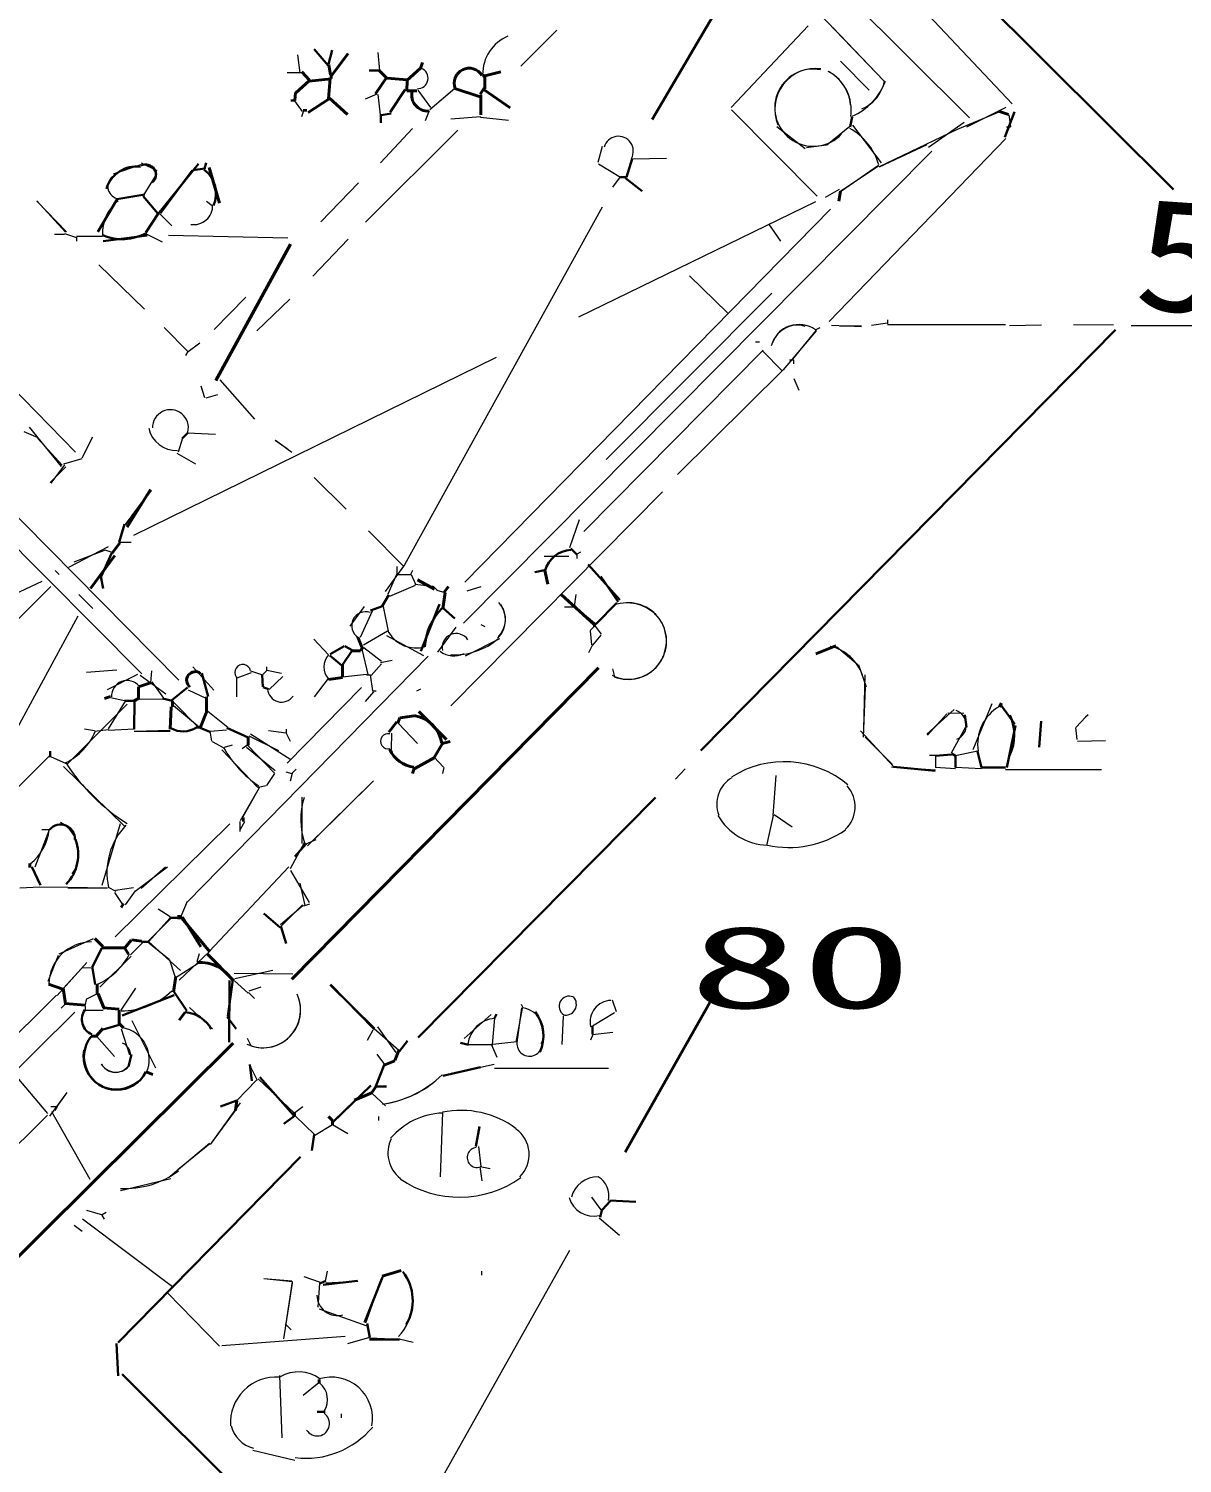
# Model space of a CAD drawing. Header units: millimetres. Extents: x 65038 to 140949, y 40232 to 87783.
# Drawn here: x 104439 to 114217, y 51325 to 63487 of the extents above; entities that cross this region are included whole.
import ezdxf

# ---------------------------------------------------------------- set-up
doc = ezdxf.new("R2010")
doc.units = ezdxf.units.MM
for name, color, linetype, lineweight in [('A_HATCH', 252, 'CONTINUOUS', 15), ('A_MED', 9, 'CONTINUOUS', 20), ('A_THIN', 8, 'CONTINUOUS', 15), ('CHECK', 2, 'CONTINUOUS', 35), ('P_LEADER', 140, 'CONTINUOUS', 20), ('P_NOMARK', 6, 'CONTINUOUS', 35), ('P_R', 5, 'CONTINUOUS', 40), ('P_R_MARK', 5, 'CONTINUOUS', 25), ('P_SIZE', 140, 'CONTINUOUS', 13), ('SYM', 4, 'CONTINUOUS', 25), ('TEXT_SHAPE', 7, 'CONTINUOUS', 30)]:
    doc.layers.add(name, color=color, linetype=linetype, lineweight=lineweight)
doc.styles.add('JP', font='msgothic.ttc')

msp = doc.modelspace()

# ---------------------------------------------------------------- linework, layer by layer
at = {"layer": 'A_HATCH', "lineweight": 20}
msp.add_line((102112, 51810), (104598, 54277), dxfattribs=at)
at = {"layer": 'A_MED', "lineweight": 20}
for p, q in [((111850, 63831), (112774, 62851)), ((112763, 62654), (112750, 62757)), ((107692, 62641), (107420, 62351)), ((111423, 62668), (111664, 62349)), ((112368, 62691), (112065, 62479)), ((112722, 62556), (111225, 61006)), ((105389, 62334), (105155, 62254)), ((105528, 62282), (105396, 62347)), ((111645, 62323), (111320, 62106)), ((111643, 62327), (111321, 62105)), ((105417, 62080), (105527, 62259)), ((105551, 61918), (105652, 61816)), ((105946, 62024), (105995, 61988)), ((109300, 61974), (107623, 58943)), ((104845, 61720), (104844, 61686)), ((105435, 61748), (105570, 61680)), ((105624, 61736), (106636, 61713)), ((105033, 61485), (105419, 61108)), ((111144, 60951), (111110, 60933)), ((111115, 60926), (110835, 60594)), ((110665, 60763), (109145, 59225)), ((104172, 60577), (104835, 59897)), ((110834, 60595), (109938, 59707)), ((106060, 60510), (106354, 60178)), ((104442, 60110), (104715, 59776)), ((104398, 60071), (104517, 60022)), ((104513, 60016), (104723, 59786)), ((105742, 60015), (105705, 59897)), ((105786, 60062), (106023, 60050)), ((105695, 59889), (105853, 59797)), ((104754, 59773), (104620, 59639)), ((104742, 59791), (104626, 59635)), ((106858, 59683), (107129, 59413)), ((109811, 59561), (108018, 57747)), ((109017, 59013), (108809, 59013)), ((109085, 59030), (109084, 58996)), ((107715, 58766), (107497, 58674)), ((107681, 58861), (107716, 58777)), ((107712, 58779), (107864, 58760)), ((107898, 58726), (107965, 58708)), ((109076, 58690), (109062, 58588)), ((104196, 57289), (104859, 58510)), ((107351, 58548), (107249, 58326)), ((107442, 58588), (107488, 58366)), ((108981, 58587), (109066, 58587)), ((107481, 58381), (107278, 58260)), ((106857, 58311), (106979, 58178)), ((107472, 58342), (107786, 58173)), ((107265, 58216), (107314, 58012)), ((111286, 58250), (111471, 58095)), ((105362, 58012), (105103, 57881)), ((105829, 58076), (106008, 57880)), ((106319, 58043), (106420, 58009)), ((111473, 58095), (111538, 57907)), ((106200, 57992), (106199, 57822)), ((107301, 58009), (107335, 58009)), ((111528, 57906), (111512, 57481)), ((111526, 58008), (111514, 57548)), ((105131, 57818), (105252, 57792)), ((105369, 57805), (105573, 57803)), ((105670, 57775), (105876, 57567)), ((105790, 57883), (105941, 57813)), ((105667, 57749), (105869, 57579)), ((112051, 57506), (112284, 57716)), ((112057, 57499), (112222, 57680)), ((112230, 57687), (112365, 57684)), ((112603, 57763), (112443, 57375)), ((104911, 57553), (104996, 57538)), ((105115, 57542), (104996, 57530)), ((105115, 57539), (105334, 57552)), ((105334, 57533), (105639, 57533)), ((111490, 57534), (111770, 57231)), ((112380, 57566), (112258, 57346)), ((105993, 57445), (106093, 57391)), ((106305, 57493), (106557, 57369)), ((106319, 57509), (106661, 57291)), ((107515, 57515), (107511, 57379)), ((111529, 57481), (111760, 57249)), ((106076, 57373), (106380, 57054)), ((112075, 57327), (112126, 57327)), ((112482, 57361), (112296, 57324)), ((111752, 57229), (112124, 57205)), ((112126, 57226), (112294, 57215)), ((112295, 57226), (112515, 57216)), ((112718, 57210), (113532, 57207)), ((106451, 57069), (106383, 57053)), ((107361, 57111), (106803, 56559)), ((106755, 56971), (106753, 56579)), ((104614, 56701), (104492, 56378)), ((106229, 56765), (106228, 56682)), ((106774, 56584), (106656, 56364)), ((106644, 56382), (105967, 55663)), ((104364, 56205), (104533, 56213)), ((104532, 56211), (104769, 56208)), ((104769, 56209), (105108, 56203)), ((104769, 56205), (105108, 56205)), ((105111, 56210), (105178, 56175)), ((105326, 56203), (105174, 56180)), ((105167, 56165), (105235, 56063)), ((105537, 56027), (105639, 55960)), ((106765, 56055), (106574, 55889)), ((106759, 56060), (106578, 55879)), ((106820, 56065), (106769, 56048)), ((104984, 55770), (104693, 55641)), ((105403, 55737), (105301, 55635)), ((105456, 55738), (105633, 55595)), ((105458, 55747), (105724, 55503)), ((104688, 55631), (104602, 55410)), ((105307, 55624), (105043, 55361)), ((105633, 55593), (105677, 55455)), ((105969, 55661), (105714, 55420)), ((105876, 55561), (105688, 55444)), ((106181, 55481), (106677, 55475)), ((106508, 55504), (106187, 55433)), ((104748, 55218), (104714, 55184)), ((108612, 55218), (108630, 55185)), ((105070, 55165), (104917, 55163)), ((105801, 55190), (105996, 55009)), ((108358, 55129), (108129, 54927)), ((108387, 55099), (108367, 54877)), ((108621, 55184), (108568, 54895)), ((108615, 55186), (108575, 54893)), ((108969, 55115), (108957, 54876)), ((105223, 55009), (105294, 54789)), ((105314, 55079), (105514, 54677)), ((107357, 54996), (107308, 54909)), ((107368, 55011), (107576, 54827)), ((107394, 55024), (107550, 54808)), ((109389, 54976), (109219, 54958)), ((105016, 54944), (105167, 54774)), ((108168, 54877), (108372, 54877)), ((108361, 54872), (108408, 54769)), ((108575, 54898), (108372, 54875)), ((107390, 54793), (107455, 54706)), ((104307, 54635), (104599, 54291)), ((106311, 54702), (106375, 54573)), ((108383, 54707), (107948, 54611)), ((108388, 54675), (109353, 54675)), ((106370, 54572), (106202, 54401)), ((106385, 54585), (106690, 54296)), ((104762, 54469), (104615, 54267)), ((104762, 54469), (104676, 54351)), ((106230, 54380), (105978, 54027)), ((107462, 54357), (107348, 54463)), ((106188, 54317), (105978, 54028)), ((106761, 54348), (106694, 54296)), ((106697, 54270), (106862, 54113)), ((107946, 54298), (107927, 53754)), ((107014, 54196), (106864, 54105)), ((107014, 54197), (107145, 54122)), ((108252, 54011), (108271, 53840)), ((108262, 53838), (108281, 53720)), ((108266, 53842), (108350, 53824)), ((105059, 53430), (105077, 53396)), ((109273, 53405), (109448, 53259)), ((106065, 47866), (109026, 53133)), ((106968, 52955), (106953, 52870)), ((107296, 52517), (107434, 52904)), ((107434, 52913), (107596, 52959)), ((106671, 52853), (106598, 52381)), ((106904, 52852), (106890, 52649)), ((106957, 52854), (107228, 52868)), ((105615, 52770), (106057, 52319)), ((106901, 52636), (107304, 52492)), ((106075, 52323), (107120, 52404)), ((107327, 52388), (107581, 52378)), ((106565, 52069), (106583, 51542)), ((106897, 52007), (106766, 51899)), ((106339, 51437), (106695, 51352))]:
    msp.add_line(p, q, dxfattribs=at)
for centre, radius, start, end in [((105215, 62150), 106, 120.5499, 254.4332), ((105411, 61756), 347, 128.3322, 183.2679), ((105838, 61986), 160, 260.617, 2.2236), ((105640, 60105), 152, 345.8935, 180.9039), ((105687, 60147), 235, 191.456, 273.1146), ((108253, 58476), 226, 316.1409, 40.7558), ((107723, 58506), 269, 210.7878, 285.2807), ((108048, 58749), 570, 266.5324, 310.6677), ((107095, 58076), 154, 137.9046, 221.0736), ((111150, 57884), 376, 19.1456, 77.1895), ((106253, 58030), 67, 11.6587, 215.226), ((105273, 57828), 133, 39.4722, 182.3284), ((106582, 57897), 119, 183.8768, 325.0562), ((112257, 57583), 130, 292.3193, 71.0556), ((112854, 57421), 372, 120.2871, 189.1354), ((107484, 57446), 64.1, 75.1378, 284.999), ((104186, 56744), 429, 308.1745, 354.0849), ((104563, 56497), 300, 324.3794, 60.7636), ((105678, 56335), 576, 136.2065, 192.8152), ((104975, 55380), 366, 90.6173, 178.729), ((104798, 55896), 556, 293.5933, 332.9572), ((105237, 55760), 598, 268.5244, 314.0429), ((108403, 54854), 242, 93.2294, 174.3798), ((108591, 54977), 214, 333.8935, 79.9931), ((105189, 54749), 272, 336.4094, 79.5261), ((105174, 54771), 132, 207.1848, 62.6701), ((108684, 54883), 107, 174.0551, 357.0629), ((105178, 54787), 146, 211.913, 317.3957), ((107306, 55274), 914, 278.2333, 314.253), ((107318, 55253), 891, 279.7968, 314.6096), ((107971, 53684), 611, 92.3916, 139.5243), ((108103, 53532), 785, 53.3633, 101.5848), ((108418, 53943), 263, 314.4184, 54.9222), ((107756, 53956), 273, 153.7129, 232.3501), ((108240, 53918), 84.7, 95.1455, 287.5018), ((108090, 54482), 900, 236.0149, 305.2253), ((109264, 53520), 234, 89.7889, 164.6606), ((109170, 53594), 187, 347.0473, 59.2347), ((107252, 52700), 440, 316.9906, 34.8005), ((107057, 52752), 175, 180.5764, 284.9224), ((106538, 51667), 390, 86.3861, 183.431), ((106725, 51786), 314, 54.5531, 119.7226), ((107004, 51707), 349, 349.3925, 107.1873), ((106791, 51866), 181, 327.3699, 50.5569), ((106884, 51662), 105, 211.3993, 56.1393), ((106415, 51713), 270, 194.9287, 254.4974), ((106787, 52110), 742, 263.1173, 319.8755)]:
    msp.add_arc(centre, radius, start, end, dxfattribs=at)
at = {"layer": 'A_THIN', "lineweight": 15}
for p, q in [((112413, 62731), (111013, 64126)), ((111143, 63612), (111688, 63045)), ((111047, 63511), (110394, 62818)), ((111251, 63501), (111687, 63045)), ((108915, 63475), (108609, 63168)), ((111319, 63213), (111564, 62966)), ((110396, 62799), (111121, 62066)), ((112661, 62778), (112309, 62631)), ((112721, 62818), (112388, 62651)), ((110779, 62659), (111021, 62472)), ((111203, 62503), (111398, 62662)), ((112309, 62633), (111647, 62315)), ((112726, 62654), (112760, 62654)), ((108077, 62628), (107294, 61846)), ((108123, 58448), (112094, 62450)), ((111032, 62479), (111201, 62503)), ((112053, 62503), (111648, 62313)), ((107235, 62179), (106916, 61851)), ((104507, 62026), (104758, 61764)), ((104509, 62028), (104752, 61762)), ((111310, 62123), (111191, 62056)), ((111236, 61958), (108135, 58795)), ((111108, 62020), (109100, 61041)), ((110711, 61832), (110812, 61687)), ((104658, 61744), (104743, 61744)), ((104742, 61750), (104843, 61716)), ((105065, 61725), (104845, 61725)), ((107148, 61702), (106848, 61390)), ((105710, 57965), (102354, 61360)), ((110040, 61391), (110361, 61079)), ((106279, 61212), (106010, 60937)), ((106653, 61193), (106373, 60926)), ((110738, 61245), (109333, 59834)), ((105398, 58019), (102358, 61075)), ((105587, 60954), (105789, 60749)), ((111244, 60974), (111498, 60962)), ((111499, 60965), (111312, 60964)), ((111718, 60990), (111583, 60971)), ((111719, 61020), (111719, 60986)), ((111719, 60980), (112718, 60978)), ((112752, 60971), (113023, 60977)), ((105889, 60820), (105789, 60749)), ((110600, 60833), (110634, 60833)), ((111115, 60930), (110914, 60686)), ((105329, 59194), (108404, 60701)), ((105787, 60750), (105769, 60717)), ((110657, 60759), (110829, 60585)), ((110887, 60680), (110921, 60680)), ((110921, 60680), (110921, 60646)), ((105899, 60458), (105929, 60360)), ((110925, 60522), (110966, 60423)), ((105942, 60357), (106043, 60387)), ((104979, 60023), (104888, 59847)), ((106529, 59998), (106630, 59929)), ((106530, 59999), (106668, 59896)), ((104889, 59840), (104735, 59796)), ((107319, 59230), (107617, 58930)), ((109106, 59324), (109023, 59085)), ((105206, 59133), (105307, 59133)), ((105111, 59095), (104775, 58920)), ((105087, 59066), (104822, 58964)), ((105138, 59048), (105087, 59065)), ((109117, 59049), (109084, 59031)), ((104663, 58894), (104696, 58860)), ((107625, 58942), (107460, 58716)), ((107560, 58928), (107559, 58860)), ((107693, 58895), (107675, 58861)), ((102343, 57767), (104554, 58803)), ((104625, 58759), (103944, 58077)), ((107556, 58861), (107484, 58693)), ((107559, 58860), (107678, 58860)), ((107868, 58762), (107902, 58728)), ((108271, 58756), (108153, 58718)), ((104865, 58690), (104983, 58571)), ((107281, 58590), (107160, 58423)), ((108059, 58413), (107904, 58202)), ((108270, 58437), (108304, 58419)), ((109231, 58420), (109197, 58386)), ((109197, 58383), (109209, 58263)), ((109241, 58422), (109292, 58354)), ((108430, 58314), (108137, 58169)), ((109219, 58263), (109184, 58195)), ((109288, 58346), (109218, 58262)), ((105786, 56086), (107826, 58167)), ((107280, 58240), (107430, 58124)), ((105187, 58048), (104928, 58030)), ((105480, 58043), (105472, 57941)), ((106325, 58027), (106204, 57981)), ((106455, 58043), (106420, 58009)), ((106455, 58077), (106455, 58043)), ((106456, 58050), (106582, 58024)), ((107301, 58013), (107098, 57991)), ((107430, 58103), (107341, 58004)), ((107521, 58131), (107420, 58110)), ((109386, 58060), (109404, 57992)), ((105383, 58007), (105601, 57848)), ((105482, 57949), (105582, 57812)), ((106592, 57995), (106476, 57885)), ((107259, 57901), (106630, 57261)), ((106977, 57977), (106858, 57823)), ((107332, 58008), (107353, 57873)), ((105256, 57785), (105111, 57552)), ((107360, 57866), (107291, 57782)), ((107352, 57873), (107385, 57873)), ((107759, 57888), (107726, 57870)), ((104763, 57250), (105274, 57760)), ((105957, 57701), (106126, 57565)), ((105335, 57533), (105639, 57540)), ((105974, 57532), (105989, 57447)), ((106114, 57541), (105978, 57529)), ((106470, 57537), (106622, 57518)), ((106622, 57550), (106622, 57515)), ((107571, 57601), (107735, 57426)), ((106164, 57412), (106096, 57394)), ((106297, 57417), (106247, 57381)), ((106295, 57409), (106521, 57177)), ((106622, 57516), (106654, 57447)), ((104614, 57324), (104302, 57008)), ((104316, 57022), (104613, 57320)), ((104624, 57317), (104755, 57257)), ((106285, 57395), (106529, 57198)), ((107875, 57311), (107954, 57227)), ((112126, 57327), (112126, 57225)), ((104734, 57233), (105252, 56726)), ((106521, 57174), (106455, 57070)), ((106619, 57188), (106670, 57172)), ((106673, 57174), (106655, 57107)), ((106705, 57209), (106671, 57175)), ((107957, 57225), (107945, 57174)), ((106391, 57051), (106231, 56772)), ((106391, 57051), (106254, 56806)), ((107361, 57111), (106865, 56620)), ((106251, 56801), (106251, 56767)), ((106263, 56801), (106263, 56767)), ((104551, 56699), (104619, 56699)), ((105214, 56746), (105060, 56224)), ((106144, 56745), (105171, 55789)), ((106267, 56764), (106232, 56697)), ((106873, 56610), (106789, 56575)), ((105614, 56380), (105340, 56173)), ((105598, 56378), (105391, 56199)), ((106657, 56352), (106816, 56080)), ((106736, 56243), (106778, 56054)), ((105342, 56178), (105256, 56059)), ((105782, 56087), (105729, 55961)), ((105635, 55947), (105458, 55750)), ((105641, 55941), (105451, 55752)), ((105884, 55644), (105865, 55576)), ((104931, 55571), (104680, 55291)), ((104885, 55519), (104734, 55353)), ((104987, 55526), (104885, 55522)), ((105343, 55353), (105220, 55168)), ((106182, 55414), (106300, 55312)), ((106407, 55361), (106304, 55329)), ((103726, 54352), (104675, 55294)), ((104930, 55265), (104914, 55202)), ((105019, 55304), (104935, 55262)), ((106303, 55316), (106354, 55265)), ((109384, 55255), (109417, 55155)), ((103838, 54171), (104831, 55149)), ((104917, 55201), (104917, 55167)), ((109403, 55145), (109218, 55032)), ((106290, 54929), (106324, 54861)), ((109221, 54961), (109200, 54912)), ((104626, 54350), (104676, 54350)), ((104632, 54308), (104956, 53734)), ((104679, 54349), (104661, 54315)), ((107403, 54265), (107403, 54231)), ((105972, 54035), (105638, 53756)), ((105973, 54034), (105702, 53812)), ((105643, 53737), (105216, 53634)), ((109210, 53581), (109289, 53475)), ((104894, 53399), (105659, 52823)), ((104928, 53470), (105063, 53433)), ((105095, 53451), (105061, 53433)), ((104823, 53345), (104891, 53294)), ((106772, 52908), (106909, 52861)), ((108278, 52954), (108278, 52920)), ((106432, 52893), (106676, 52866)), ((106432, 52891), (106669, 52871)), ((106672, 52863), (106618, 52511)), ((106612, 52508), (106663, 52457)), ((107327, 52393), (107142, 52338)), ((107578, 52381), (107698, 52351)), ((107087, 51746), (107087, 51712))]:
    msp.add_line(p, q, dxfattribs=at)
for centre, radius, start, end in [((111089, 62817), 327, 79.1318, 317.1832), ((111109, 62803), 347, 82.7886, 202.3907), ((111033, 62795), 378, 351.8193, 60.8955), ((111059, 62814), 347, 4.479, 63.0111), ((111210, 63225), 524, 293.6087, 339.5095), ((111373, 63108), 327, 292.8925, 348.8994), ((111144, 62186), 522, 16.2756, 60.9224), ((110969, 60733), 245, 55.4437, 164.1855), ((110948, 60764), 211, 69.6381, 161.8307), ((107294, 58426), 118, 70.9645, 238.0264), ((108269, 58481), 211, 315.4475, 36.0102), ((108062, 58241), 119, 32.9802, 191.9863), ((108042, 58358), 188, 232.2434, 296.8082), ((104518, 57736), 527, 296.6834, 336.915), ((106925, 57860), 956, 209.1907, 235.9778), ((106163, 58167), 1674, 212.8243, 237.9044), ((107384, 56783), 639, 162.951, 198.8126), ((109021, 55199), 86.2, 67.9518, 236.7341), ((108989, 55217), 92.2, 257.213, 42.6102), ((109380, 55068), 182, 92.244, 193.2606), ((105256, 54417), 762, 267.0404, 306.4368)]:
    msp.add_arc(centre, radius, start, end, dxfattribs=at)
at = {"layer": 'CHECK', "lineweight": 40}
for p, q in [((112744, 62759), (112660, 62788)), ((111321, 62109), (111306, 62024)), ((112261, 57342), (112294, 57324)), ((104448, 56410), (104448, 56376)), ((105241, 56070), (105223, 56037)), ((105700, 55961), (105734, 55961)), ((105700, 55950), (105734, 55950)), ((105722, 55963), (105975, 55660)), ((105743, 55956), (105899, 55703)), ((105067, 55707), (105000, 55775)), ((105306, 55760), (105255, 55697)), ((105395, 55752), (105310, 55763)), ((105055, 55695), (105258, 55695)), ((105020, 55388), (105019, 55303)), ((105685, 55456), (105665, 55320)), ((104748, 55222), (104918, 55208)), ((105027, 55306), (105076, 55187)), ((105070, 55187), (105206, 55176)), ((105205, 55167), (105205, 55048)), ((105765, 55149), (105714, 55081)), ((105209, 55052), (105243, 55018)), ((105441, 54641), (105490, 54621)), ((106204, 54401), (106193, 54315)), ((106692, 54299), (106692, 54265)), ((106980, 54265), (107014, 54231)), ((107014, 54231), (107013, 54197))]:
    msp.add_line(p, q, dxfattribs=at)
at = {"layer": 'CHECK', "lineweight": 30}
for p, q in [((112795, 62781), (112714, 62567)), ((111419, 62740), (111401, 62655)), ((112374, 57669), (112387, 57566)), ((104622, 57363), (104622, 57312)), ((112262, 57335), (112126, 57324)), ((112296, 57327), (112295, 57225)), ((112480, 57360), (112514, 57224)), ((111770, 57230), (112123, 57197)), ((112515, 57225), (112719, 57225)), ((105632, 55950), (105700, 55950)), ((105394, 55746), (105462, 55746)), ((105058, 55693), (104976, 55530)), ((105253, 55691), (105286, 55640)), ((104980, 55524), (105002, 55385)), ((105673, 55295), (105232, 55121)), ((105668, 55324), (105779, 55160)), ((105206, 55042), (105070, 55004)), ((105309, 54792), (105284, 54690)), ((106398, 54598), (106684, 54277)), ((106202, 54400), (106065, 54351)), ((107203, 54398), (107022, 54222)), ((106689, 54269), (106602, 54203))]:
    msp.add_line(p, q, dxfattribs=at)
for centre, radius, start, end in [((104709, 56620), 121, 357.2139, 138.8668), ((104500, 56484), 358, 315.8931, 21.0117), ((105024, 55088), 135, 143.5629, 248.0673)]:
    msp.add_arc(centre, radius, start, end, dxfattribs=at)
at = {"layer": 'P_LEADER', "lineweight": 15}
msp.add_line((113294, 60978), (113633, 60976), dxfattribs=at)
at = {"layer": 'P_LEADER', "lineweight": 20}
msp.add_line((113785, 60970), (118224, 60967), dxfattribs=at)
at = {"layer": 'P_NOMARK', "lineweight": 30}
for p, q in [((112444, 63815), (114143, 62123)), ((110137, 57368), (113650, 60935)), ((109753, 56970), (107741, 54935)), ((106168, 55423), (106126, 55116)), ((106140, 55419), (106137, 54895)), ((106122, 55109), (106196, 55008)), ((107649, 54907), (107583, 54820)), ((106859, 54112), (106839, 53976)), ((105198, 52348), (106743, 53923)), ((105184, 52341), (105197, 52068)), ((108397, 48921), (105232, 52082))]:
    msp.add_line(p, q, dxfattribs=at)
at = {"layer": 'P_NOMARK', "lineweight": 40}
for p, q in [((106024, 60504), (106658, 61660)), ((111110, 58187), (111280, 58255)), ((109269, 58070), (106669, 55429)), ((105955, 55641), (106177, 55416)), ((110213, 55231), (109494, 53963)), ((106172, 54888), (103712, 52447))]:
    msp.add_line(p, q, dxfattribs=at)
at = {"layer": 'P_R', "lineweight": 40}
msp.add_line((110482, 64011), (109723, 62716), dxfattribs=at)
at = {"layer": 'P_R_MARK', "lineweight": 20}
for p, q in [((109301, 62487), (109263, 62352)), ((109270, 62342), (109454, 62228)), ((109845, 62387), (109557, 62380))]:
    msp.add_line(p, q, dxfattribs=at)
at = {"layer": 'P_R_MARK', "lineweight": 30}
for p, q in [((109554, 62383), (109506, 62229)), ((109454, 62229), (109505, 62229)), ((109498, 62220), (109639, 62109))]:
    msp.add_line(p, q, dxfattribs=at)
at = {"layer": 'P_R_MARK', "lineweight": 15}
msp.add_line((109453, 62230), (109387, 62143), dxfattribs=at)
at = {"layer": 'P_R_MARK', "lineweight": 20}
msp.add_arc((109438, 62449), 126, 330.6553, 164.6467, dxfattribs=at)
at = {"layer": 'SYM', "lineweight": 20}
for p, q in [((110003, 57213), (109922, 57124)), ((110773, 57157), (110745, 56817)), ((110748, 56817), (110694, 56563)), ((110757, 56825), (110909, 56722))]:
    msp.add_line(p, q, dxfattribs=at)
for centre, radius, start, end in [((109519, 58296), 325, 248.9227, 106.7552), ((109524, 58295), 322, 244.079, 87.209), ((110844, 56433), 840, 50.0416, 122.3017), ((110531, 56913), 260, 120.4614, 201.0795), ((111180, 56891), 264, 313.1066, 42.0639), ((110715, 57065), 500, 209.8813, 268.2857), ((110879, 57413), 867, 258.1208, 303.9901), ((106425, 55167), 319, 244.7389, 25.2242), ((106424, 55166), 319, 251.529, 22.4524), ((109227, 53635), 215, 194.8332, 283.3073)]:
    msp.add_arc(centre, radius, start, end, dxfattribs=at)
at = {"layer": 'SYM', "lineweight": 40}
msp.add_arc((105892, 55244), 327, 32.4132, 94.2099, dxfattribs=at)
at = {"layer": 'SYM', "lineweight": 30}
msp.add_arc((105741, 54870), 281, 29.0041, 85.338, dxfattribs=at)
at = {"layer": 'TEXT_SHAPE', "lineweight": 20}
for p, q in [((106717, 63266), (106736, 63113)), ((107399, 63286), (107412, 63132)), ((106629, 63115), (106748, 63115)), ((107390, 62931), (107290, 62890)), ((107398, 62928), (107417, 62757)), ((107736, 62966), (107844, 62818)), ((106693, 62874), (106756, 62786)), ((106767, 62790), (106751, 62739)), ((107832, 62791), (107799, 62705)), ((108272, 62739), (108018, 62721)), ((108269, 62738), (108507, 62712)), ((113397, 57651), (113317, 57566)), ((113312, 57564), (113322, 57462)), ((113330, 57447), (113567, 57454)), ((112718, 57208), (113532, 57208))]:
    msp.add_line(p, q, dxfattribs=at)
at = {"layer": 'TEXT_SHAPE', "lineweight": 30}
for p, q in [((106859, 63312), (106977, 63175)), ((107012, 63304), (106979, 63185)), ((107324, 63132), (107409, 63132)), ((106662, 62877), (106696, 62877)), ((107629, 62972), (107502, 62779)), ((107424, 62757), (107424, 62689)), ((107510, 62769), (107425, 62754)), ((105878, 62342), (105532, 61916)), ((105825, 62285), (105556, 61924)), ((105931, 62302), (105829, 62288)), ((105944, 62351), (105928, 62299)), ((105189, 62041), (105024, 61766)), ((105422, 62081), (105185, 62041)), ((105409, 62066), (105534, 61919)), ((105539, 61924), (105431, 61758)), ((105444, 61733), (105071, 61686)), ((105790, 60065), (105739, 60014)), ((105478, 59576), (105258, 59281)), ((105250, 59286), (105206, 59133)), ((105143, 59045), (105054, 58842)), ((109034, 59081), (109085, 59030)), ((108812, 58897), (108728, 58879)), ((109181, 58945), (109449, 58646)), ((105049, 58843), (105069, 58741)), ((109288, 58843), (109434, 58629)), ((107438, 58591), (107337, 58554)), ((107921, 58609), (107763, 58210)), ((107951, 58575), (108050, 58487)), ((109064, 58585), (109232, 58448)), ((109424, 58619), (109247, 58439)), ((106991, 58172), (107094, 58089)), ((107113, 58252), (106993, 58186)), ((107180, 58216), (107100, 58093)), ((107186, 58217), (107119, 58252)), ((105907, 58024), (105959, 57826)), ((105784, 57902), (105651, 57795)), ((106419, 58009), (106423, 57907)), ((106425, 57904), (106470, 57887)), ((105251, 57788), (105335, 57788)), ((105335, 57788), (105334, 57550)), ((105573, 57808), (105658, 57790)), ((112684, 57746), (112799, 57590)), ((105891, 57560), (105975, 57526)), ((106118, 57559), (106298, 57477)), ((112804, 57579), (112729, 57223)), ((113020, 57617), (113003, 57395)), ((106790, 56576), (106694, 56469)), ((104464, 56383), (104539, 56226)), ((106433, 55986), (106569, 55868)), ((106575, 55880), (106622, 55731)), ((106995, 55381), (107371, 55012)), ((106997, 55383), (107366, 55006)), ((108405, 55133), (108387, 55100)), ((109219, 55030), (109219, 54962)), ((108100, 54890), (108168, 54874)), ((106314, 54706), (106330, 54567)), ((107455, 54708), (107381, 54522)), ((108267, 54684), (107948, 54610)), ((107338, 54529), (107015, 54214)), ((107388, 54520), (107472, 54520)), ((108261, 54180), (108230, 54010)), ((109368, 53547), (109302, 53477)), ((109365, 53553), (109586, 53541)), ((109300, 53480), (109284, 53412)), ((106956, 52871), (106907, 52850)), ((106934, 52838), (107227, 52873)), ((107286, 52520), (107438, 52902)), ((107309, 52511), (107330, 52393)), ((107327, 52375), (107581, 52375)), ((106884, 51763), (106952, 51763))]:
    msp.add_line(p, q, dxfattribs=at)
at = {"layer": 'TEXT_SHAPE', "lineweight": 40}
for p, q in [((107148, 63278), (107009, 63092)), ((106753, 63120), (106820, 63052)), ((106982, 63182), (106996, 63097)), ((107409, 63132), (107476, 63064)), ((107760, 63153), (107644, 63048)), ((107778, 63201), (107761, 63150)), ((108440, 63122), (108305, 63087)), ((106817, 63045), (106703, 62944)), ((107002, 63063), (106816, 63042)), ((106995, 63064), (106981, 62894)), ((107002, 63098), (107002, 63064)), ((107470, 63068), (107379, 62936)), ((107477, 63067), (107646, 63054)), ((107646, 63047), (107645, 62961)), ((108287, 63095), (108303, 63078)), ((108306, 63080), (108306, 62978)), ((106700, 62945), (106695, 62877)), ((106986, 62891), (106808, 62776)), ((106988, 62898), (107140, 62760)), ((107645, 62961), (107679, 62961)), ((107679, 62961), (107730, 62961)), ((108052, 62979), (108266, 62909)), ((108300, 62982), (108266, 62931)), ((108272, 62927), (108271, 62757)), ((108300, 62970), (108519, 62816)), ((105969, 62309), (106057, 62009)), ((105471, 59580), (105274, 59260)), ((105211, 59128), (105145, 59042)), ((105169, 59020), (104962, 58740)), ((108813, 58893), (108840, 58777)), ((107733, 58815), (107879, 58737)), ((107997, 58759), (107961, 58709)), ((107491, 58689), (107434, 58591)), ((107969, 58706), (107949, 58570)), ((108953, 58691), (109233, 58435)), ((109234, 58451), (109234, 58417)), ((107229, 58330), (107262, 58245)), ((107184, 58213), (107251, 58213)), ((107271, 58246), (107253, 58212)), ((107098, 58094), (107098, 57992)), ((105370, 57907), (105369, 57805)), ((105472, 57941), (105370, 57907)), ((107099, 57987), (106980, 57971)), ((105131, 57826), (105080, 57809)), ((105368, 57808), (105334, 57790)), ((105657, 57788), (105657, 57737)), ((105945, 57822), (105945, 57686)), ((112685, 57770), (112667, 57737)), ((105647, 57737), (105637, 57550)), ((105944, 57686), (105895, 57566)), ((107585, 57647), (107568, 57601)), ((107707, 57661), (107588, 57646)), ((107745, 57698), (107979, 57462)), ((105860, 57567), (105893, 57567)), ((107558, 57610), (107491, 57524)), ((106300, 57481), (106299, 57413)), ((107946, 57428), (107876, 57310)), ((108011, 57443), (107943, 57427)), ((107877, 57306), (107711, 57214)), ((107708, 57225), (107691, 57173)), ((104607, 55388), (104728, 55344)), ((104730, 55354), (104751, 55219)), ((105066, 55011), (105014, 54949)), ((104967, 54946), (105018, 54946)), ((107542, 54738), (107458, 54702)), ((107576, 54826), (107543, 54740)), ((107384, 54522), (107351, 54471)), ((107354, 54468), (107199, 54405)), ((107434, 52913), (107596, 52959)), ((106902, 52035), (106902, 52001))]:
    msp.add_line(p, q, dxfattribs=at)
at = {"layer": 'TEXT_SHAPE', "lineweight": 15}
for p, q in [((108052, 62979), (107839, 62799)), ((106764, 62803), (106797, 62803)), ((106764, 62792), (106797, 62792)), ((113418, 57670), (113398, 57650))]:
    msp.add_line(p, q, dxfattribs=at)
at = {"layer": 'TEXT_SHAPE', "lineweight": 20}
for centre, radius, start, end in [((108641, 63098), 355, 113.4095, 180.0811), ((107735, 63067), 89, 267.0173, 70.3565), ((113076, 57688), 73.4, 234.9145, 234.9145)]:
    msp.add_arc(centre, radius, start, end, dxfattribs=at)
at = {"layer": 'TEXT_SHAPE', "lineweight": 40}
for centre, radius, start, end in [((108173, 63025), 127, 31.9396, 200.9678), ((107821, 62925), 136, 165.7634, 274.0022), ((105851, 57963), 73.6, 52.2392, 231.6706), ((107661, 57383), 284, 9.4772, 80.9799), ((107730, 57476), 250, 202.9534, 264.1522)]:
    msp.add_arc(centre, radius, start, end, dxfattribs=at)
at = {"layer": 'TEXT_SHAPE', "lineweight": 30}
for centre, radius, start, end in [((105348, 62057), 261, 81.4162, 163.8593), ((105430, 62249), 87.1, 310.3905, 116.3848), ((105780, 62091), 247, 335.4119, 53.7598), ((105233, 62133), 430, 247.047, 298.3728), ((109050, 58826), 244, 93.5544, 164.1855), ((108280, 58226), 483, 133.978, 177.5497), ((112389, 57500), 404, 334.573, 24.5981), ((105747, 57742), 212, 240.596, 302.6813), ((108467, 54949), 335, 335.6508, 37.4066), ((105185, 54769), 278, 140.8865, 333.0957), ((105182, 54771), 278, 168.1251, 311.2761), ((107291, 52704), 403, 329.6907, 37.5665)]:
    msp.add_arc(centre, radius, start, end, dxfattribs=at)

# ---------------------------------------------------------------- texts
at = {"layer": 'P_SIZE', "style": 'JP'}
for s, height, rotation, width, p in [('50,100', 953.4, -3.846, 1.202022, (113792, 61114)), ('80', 697.8, -0.0129, 2, (110033, 55183))]:
    msp.add_text(s, height=height, rotation=rotation, dxfattribs=dict(at, width=width)).set_placement(p)

doc.saveas('drawing.dxf')
